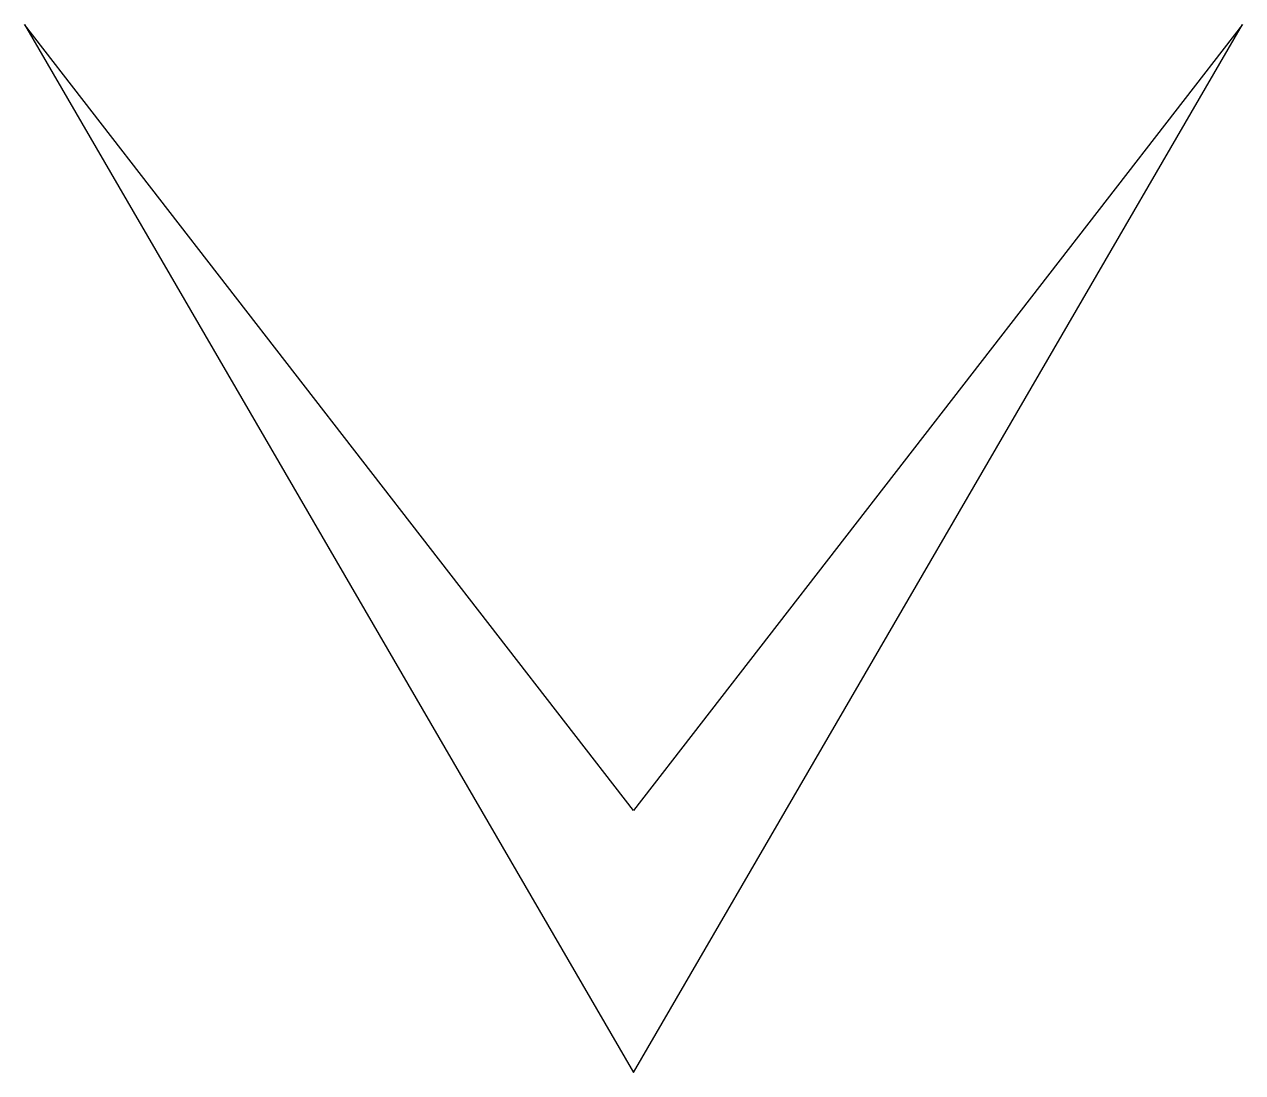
# Model space of a CAD drawing. Header units: metres. Extents: x -0.25 to 0.25, y 1.785 to 2.215.
import ezdxf

# ---------------------------------------------------------------- set-up
doc = ezdxf.new("R2010")
doc.units = ezdxf.units.M

msp = doc.modelspace()

# ---------------------------------------------------------------- linework, layer by layer
at = {"layer": 'DirectionIndicator'}
msp.add_3dface([(0, 1.78498, 2.30732), (0.25, 2.21518, 1.69292), (0, 1.89253, 2.15372), (-0.25, 2.21518, 1.69292)], dxfattribs=at)

doc.saveas('drawing.dxf')
